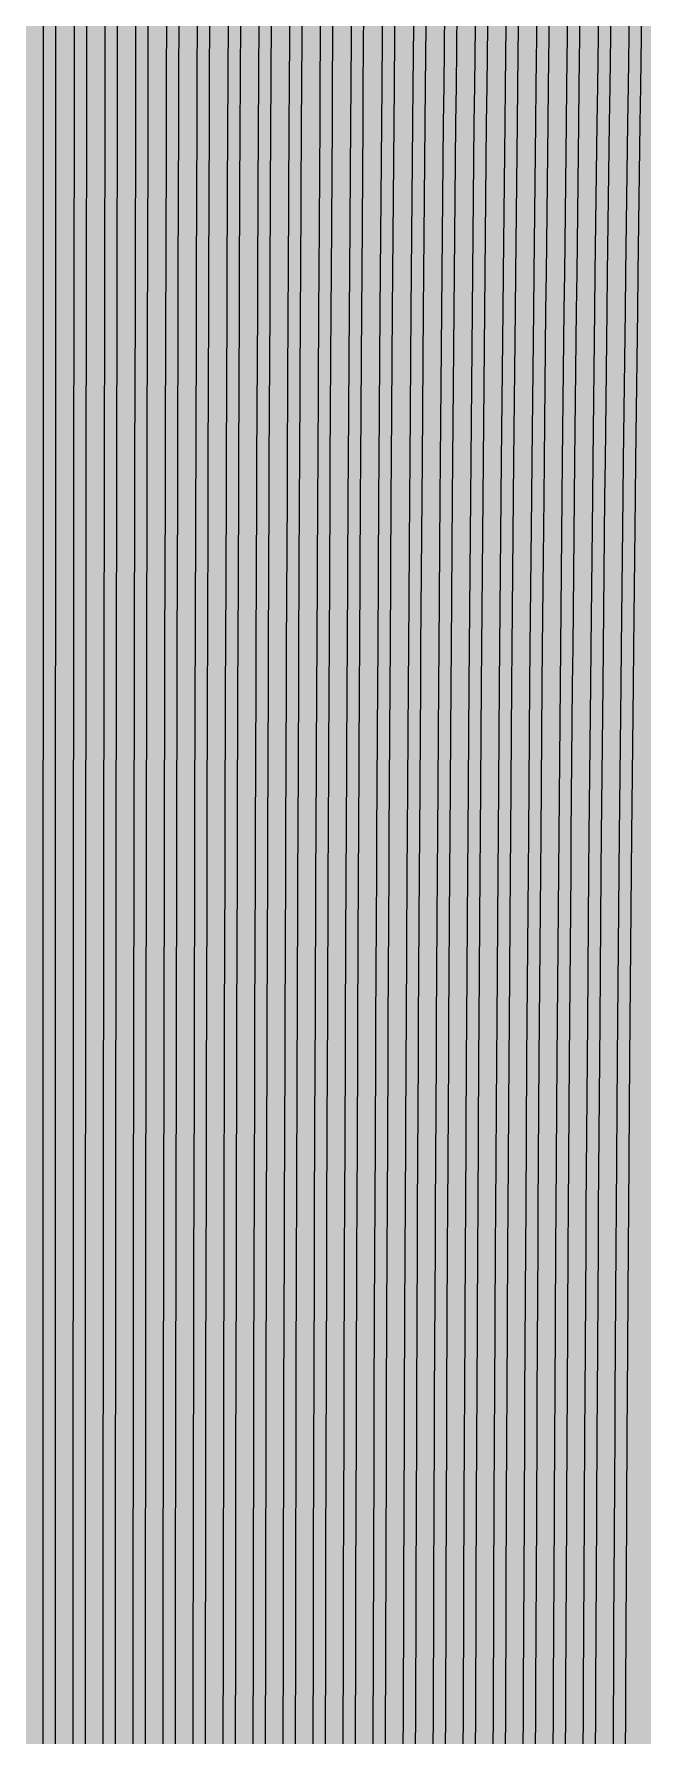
# Model space of a CAD drawing. Header units: metres. Extents: x -7240 to 10960, y -29667 to 1823.
# Drawn here: x 1860.4 to 1962, y -17573.5 to -17289.4 of the extents above; entities that cross this region are included whole.
import ezdxf

# ---------------------------------------------------------------- set-up
doc = ezdxf.new("R2010")
doc.units = ezdxf.units.M
doc.layers.add('Metal1', color=4, linetype='CONTINUOUS')
doc.layers.add('Polyimide', color=7, linetype='CONTINUOUS')

msp = doc.modelspace()

# ---------------------------------------------------------------- hatches: boundary and pattern name
at = {"layer": 'Polyimide'}
msp.add_hatch(color=7, dxfattribs=at).paths.add_polyline_path([(4088.45, -11806.89), (4098.72, -11851.21), (4115.58, -11893.47), (4138.63, -11932.7), (4167.35, -11967.99), (4201.08, -11998.53), (4239.03, -12023.62), (4280.35, -12042.68), (4349.18, -12073.73), (4413.2, -12113.76), (4471.26, -12162.04), (4522.3, -12217.69), (4565.39, -12279.7), (4599.74, -12346.94), (4624.73, -12418.19), (4639.91, -12492.16), (4645, -12567.5), (4639.91, -12642.84), (4624.73, -12716.8), (4599.74, -12788.06), (4565.39, -12855.3), (4522.3, -12917.31), (4471.26, -12972.96), (4413.2, -13021.24), (4349.18, -13061.27), (4280.35, -13092.32), (4239.03, -13111.38), (4201.08, -13136.47), (4167.35, -13167.01), (4138.63, -13202.3), (4115.58, -13241.52), (4098.72, -13283.78), (4088.45, -13328.11), (4085, -13373.48), (4085, -13567.5), (4099.45, -13861.55), (4142.64, -14152.77), (4214.18, -14438.35), (4313.36, -14715.55), (4439.24, -14981.69), (4590.59, -15234.21), (4765.97, -15470.68), (4963.68, -15688.82), (5181.82, -15886.53), (5418.29, -16061.91), (5670.81, -16213.26), (5936.95, -16339.14), (6214.15, -16438.32), (6499.73, -16509.85), (6790.95, -16553.05), (7085, -16567.5), (9960.38, -16567.5), (10038.79, -16571.35), (10116.45, -16582.87), (10192.6, -16601.95), (10266.52, -16628.4), (10337.49, -16661.96), (10404.83, -16702.32), (10467.89, -16749.09), (10526.06, -16801.81), (10578.78, -16859.98), (10625.55, -16923.04), (10665.91, -16990.38), (10699.48, -17061.35), (10725.93, -17135.27), (10745, -17211.43), (10756.52, -17289.08), (10760.38, -17367.5), (10760.38, -21957.3), (10721.61, -22012.91), (10685.97, -22070.59), (10653.58, -22130.14), (10624.53, -22191.39), (10598.92, -22254.16), (10576.82, -22318.25), (10558.3, -22383.46), (10543.41, -22449.6), (10532.21, -22516.46), (10524.72, -22583.84), (10520.97, -22651.53), (10520.97, -22719.32), (10524.72, -22787.01), (10532.21, -22854.38), (10543.41, -22921.24), (10558.3, -22987.38), (10576.82, -23052.6), (10598.92, -23116.68), (10624.53, -23179.45), (10653.58, -23240.71), (10685.97, -23300.26), (10721.61, -23357.93), (10760.38, -23413.54), (10760.38, -28667.5), (10756.52, -28745.91), (10745, -28823.57), (10725.93, -28899.73), (10699.48, -28973.65), (10665.91, -29044.62), (10625.55, -29111.96), (10578.78, -29175.01), (10526.06, -29233.19), (10467.89, -29285.91), (10404.83, -29332.68), (10337.49, -29373.04), (10266.52, -29406.6), (10192.6, -29433.05), (10116.45, -29452.13), (10038.79, -29463.65), (9960.38, -29467.5), (-6239.63, -29467.5), (-6318.04, -29463.65), (-6395.7, -29452.13), (-6471.85, -29433.05), (-6545.77, -29406.6), (-6616.74, -29373.04), (-6684.08, -29332.68), (-6747.14, -29285.91), (-6805.31, -29233.19), (-6858.03, -29175.01), (-6904.8, -29111.96), (-6945.16, -29044.62), (-6978.73, -28973.65), (-7005.18, -28899.73), (-7024.25, -28823.57), (-7035.77, -28745.91), (-7039.63, -28667.5), (-7039.63, -23426.32), (-6999.36, -23370.07), (-6962.33, -23311.63), (-6928.66, -23251.2), (-6898.45, -23188.96), (-6871.81, -23125.12), (-6848.81, -23059.88), (-6829.53, -22993.44), (-6814.04, -22926.02), (-6802.37, -22857.83), (-6794.57, -22789.09), (-6790.67, -22720.02), (-6790.67, -22650.84), (-6794.57, -22581.77), (-6802.37, -22513.03), (-6814.04, -22444.84), (-6829.53, -22377.42), (-6848.81, -22310.98), (-6871.81, -22245.74), (-6898.45, -22181.89), (-6928.66, -22119.66), (-6962.33, -22059.22), (-6999.36, -22000.79), (-7039.63, -21944.54), (-7039.63, -17367.5), (-7035.77, -17289.08), (-7024.25, -17211.43), (-7005.18, -17135.27), (-6978.73, -17061.35), (-6945.16, -16990.38), (-6904.8, -16923.04), (-6858.03, -16859.98), (-6805.31, -16801.81), (-6747.14, -16749.09), (-6684.08, -16702.32), (-6616.74, -16661.96), (-6545.77, -16628.4), (-6471.85, -16601.95), (-6395.7, -16582.87), (-6318.04, -16571.35), (-6239.63, -16567.5), (-3334, -16567.5), (-3039.95, -16553.05), (-2748.73, -16509.85), (-2463.15, -16438.32), (-2185.95, -16339.14), (-1919.81, -16213.26), (-1667.29, -16061.91), (-1430.82, -15886.53), (-1212.68, -15688.82), (-1014.97, -15470.68), (-839.59, -15234.21), (-688.24, -14981.69), (-562.36, -14715.55), (-463.18, -14438.35), (-391.64, -14152.77), (-348.45, -13861.55), (-334, -13567.5), (-334, -13373.48), (-337.45, -13328.11), (-347.72, -13283.78), (-364.58, -13241.52), (-387.63, -13202.3), (-416.35, -13167.01), (-450.08, -13136.47), (-488.03, -13111.38), (-529.35, -13092.32), (-529.35, -13092.32), (-598.18, -13061.27), (-662.2, -13021.24), (-720.26, -12972.96), (-771.3, -12917.31), (-814.39, -12855.3), (-848.74, -12788.06), (-873.73, -12716.8), (-888.91, -12642.84), (-894, -12567.5), (-888.91, -12492.16), (-873.73, -12418.19), (-848.74, -12346.94), (-814.39, -12279.7), (-771.3, -12217.69), (-720.26, -12162.04), (-662.2, -12113.76), (-598.18, -12073.73), (-529.35, -12042.68), (-488.03, -12023.62), (-450.08, -11998.53), (-416.35, -11967.99), (-387.63, -11932.7), (-364.58, -11893.47), (-347.72, -11851.21), (-337.45, -11806.89), (-334, -11761.52), (-334, -11074.31), (-337.45, -11028.94), (-347.72, -10984.62), (-364.58, -10942.36), (-387.63, -10903.13), (-416.35, -10867.84), (-450.08, -10837.3), (-488.03, -10812.21), (-529.35, -10793.16), (-529.35, -10793.16), (-598.18, -10762.1), (-662.2, -10722.07), (-720.26, -10673.8), (-771.3, -10618.15), (-814.39, -10556.13), (-848.74, -10488.89), (-873.73, -10417.64), (-888.91, -10343.67), (-894, -10268.33), (-888.91, -10192.99), (-873.73, -10119.03), (-848.74, -10047.77), (-814.39, -9980.53), (-771.3, -9918.52), (-720.26, -9862.87), (-662.2, -9814.59), (-598.18, -9774.56), (-529.35, -9743.51), (-488.03, -9724.45), (-450.08, -9699.36), (-416.35, -9668.82), (-387.63, -9633.53), (-364.58, -9594.31), (-347.72, -9552.05), (-337.45, -9507.72), (-334, -9462.35), (-334, -8775.14), (-337.45, -8729.78), (-347.72, -8685.45), (-364.58, -8643.19), (-387.63, -8603.96), (-416.35, -8568.68), (-450.08, -8538.14), (-488.03, -8513.05), (-529.35, -8493.99), (-529.35, -8493.99), (-598.18, -8462.94), (-662.2, -8422.91), (-720.26, -8374.63), (-771.3, -8318.98), (-814.39, -8256.97), (-848.74, -8189.73), (-873.73, -8118.47), (-888.91, -8044.5), (-894, -7969.17), (-888.91, -7893.83), (-873.73, -7819.86), (-848.74, -7748.61), (-814.39, -7681.36), (-771.3, -7619.35), (-720.26, -7563.7), (-662.2, -7515.42), (-598.18, -7475.4), (-529.35, -7444.34), (-529.35, -7444.34), (-488.03, -7425.28), (-450.08, -7400.2), (-416.35, -7369.66), (-387.63, -7334.37), (-364.58, -7295.14), (-347.72, -7252.88), (-337.45, -7208.56), (-334, -7163.19), (-334, -6475.98), (-337.45, -6430.61), (-347.72, -6386.29), (-364.58, -6344.02), (-387.63, -6304.8), (-416.35, -6269.51), (-450.08, -6238.97), (-488.03, -6213.88), (-529.35, -6194.82), (-529.35, -6194.82), (-598.18, -6163.77), (-662.2, -6123.74), (-720.26, -6075.46), (-771.3, -6019.81), (-814.39, -5957.8), (-848.74, -5890.56), (-873.73, -5819.31), (-888.91, -5745.34), (-894, -5670), (-888.91, -5594.66), (-873.73, -5520.69), (-848.74, -5449.44), (-814.39, -5382.2), (-771.3, -5320.19), (-720.26, -5264.54), (-662.2, -5216.26), (-598.18, -5176.23), (-529.35, -5145.18), (-529.35, -5145.18), (-488.03, -5126.12), (-450.08, -5101.03), (-416.35, -5070.49), (-387.63, -5035.2), (-364.58, -4995.98), (-347.72, -4953.71), (-337.45, -4909.39), (-334, -4864.02), (-334, 380), (-334, 1522.5), (-289, 1522.5), (-288.78, 1515.63), (-288.1, 1508.79), (-286.98, 1502.02), (-285.42, 1495.32), (-283.43, 1488.75), (-281.01, 1482.32), (-278.17, 1476.06), (-274.93, 1470), (-271.3, 1464.17), (-267.3, 1458.58), (-262.94, 1453.27), (-258.25, 1448.25), (-253.23, 1443.56), (-247.92, 1439.2), (-242.33, 1435.2), (-236.5, 1431.57), (-230.44, 1428.33), (-224.18, 1425.49), (-217.75, 1423.07), (-211.18, 1421.08), (-204.48, 1419.52), (-197.71, 1418.4), (-190.87, 1417.72), (-184, 1417.5), (-177.13, 1417.72), (-170.29, 1418.4), (-163.52, 1419.52), (-156.82, 1421.08), (-150.25, 1423.07), (-143.82, 1425.49), (-137.56, 1428.33), (-131.5, 1431.57), (-125.67, 1435.2), (-120.08, 1439.2), (-114.77, 1443.56), (-109.75, 1448.25), (-105.06, 1453.27), (-100.7, 1458.58), (-96.7, 1464.17), (-93.07, 1470), (-89.83, 1476.06), (-86.99, 1482.32), (-84.57, 1488.75), (-82.58, 1495.32), (-81.02, 1502.02), (-79.9, 1508.79), (-79.22, 1515.63), (-79, 1522.5), (1786, 1522.5), (3835, 1522.5), (3835.21, 1529.04), (3835.86, 1535.55), (3836.92, 1542.01), (3838.41, 1548.38), (3840.31, 1554.64), (3842.61, 1560.77), (3845.31, 1566.73), (3848.4, 1572.5), (3851.85, 1578.06), (3855.66, 1583.38), (3859.82, 1588.43), (3864.29, 1593.21), (3869.07, 1597.68), (3874.12, 1601.84), (3879.44, 1605.65), (3885, 1609.1), (3890.77, 1612.19), (3896.73, 1614.89), (3902.86, 1617.19), (3909.12, 1619.09), (3915.49, 1620.58), (3921.95, 1621.64), (3928.46, 1622.29), (3935, 1622.5), (3941.54, 1622.29), (3948.05, 1621.64), (3954.51, 1620.58), (3960.88, 1619.09), (3967.14, 1617.19), (3973.27, 1614.89), (3979.23, 1612.19), (3985, 1609.1), (3990.56, 1605.65), (3995.88, 1601.84), (4000.93, 1597.68), (4005.71, 1593.21), (4010.18, 1588.43), (4014.34, 1583.38), (4018.15, 1578.06), (4021.6, 1572.5), (4024.69, 1566.73), (4027.39, 1560.77), (4029.69, 1554.64), (4031.59, 1548.38), (4033.08, 1542.01), (4034.14, 1535.55), (4034.79, 1529.04), (4035, 1522.5), (4085, 1522.5), (4085, 380), (4085, 330), (4085, -4864.02), (4088.45, -4909.39), (4098.72, -4953.71), (4115.58, -4995.98), (4138.63, -5035.2), (4167.35, -5070.49), (4201.08, -5101.03), (4239.03, -5126.12), (4280.35, -5145.18), (4280.35, -5145.18), (4349.18, -5176.23), (4413.2, -5216.26), (4471.26, -5264.54), (4522.3, -5320.19), (4565.39, -5382.2), (4599.74, -5449.44), (4624.73, -5520.69), (4639.91, -5594.66), (4645, -5670), (4639.91, -5745.34), (4624.73, -5819.31), (4599.74, -5890.56), (4565.39, -5957.8), (4522.3, -6019.81), (4471.26, -6075.46), (4413.2, -6123.74), (4349.18, -6163.77), (4280.35, -6194.82), (4239.03, -6213.88), (4201.08, -6238.97), (4167.35, -6269.51), (4138.63, -6304.8), (4115.58, -6344.02), (4098.72, -6386.29), (4088.45, -6430.61), (4085, -6475.98), (4085, -11761.52), (4088.45, -11806.89)])

# ---------------------------------------------------------------- linework, layer by layer
at = {"layer": 'Metal1'}
for points in [[(1861.88, -17579.22), (1861.89, -17554.23), (1861.89, -17547.98), (1861.89, -17522.99), (1861.9, -17516.74), (1861.9, -17491.74), (1861.9, -17485.5), (1861.91, -17460.5), (1861.91, -17454.26), (1861.92, -17429.26), (1861.92, -17423.01), (1861.93, -17398.02), (1861.94, -17391.77), (1861.95, -17366.78), (1861.95, -17360.53), (1861.96, -17335.54), (1861.97, -17329.29), (1861.98, -17304.3), (1861.98, -17298.05), (1862, -17273.06)], [(1864, -17273.06), (1863.98, -17298.05), (1863.98, -17304.3), (1863.97, -17329.29), (1863.96, -17335.54), (1863.95, -17360.53), (1863.95, -17366.78), (1863.94, -17391.77), (1863.93, -17398.02), (1863.92, -17423.02), (1863.92, -17429.26), (1863.91, -17454.26), (1863.91, -17460.5), (1863.9, -17485.5), (1863.9, -17491.75), (1863.9, -17516.74), (1863.89, -17522.99), (1863.89, -17547.98), (1863.89, -17554.23), (1863.88, -17579.22)], [(1866.89, -17579.22), (1866.9, -17554.23), (1866.91, -17547.98), (1866.92, -17522.99), (1866.92, -17516.74), (1866.94, -17491.74), (1866.94, -17485.5), (1866.96, -17460.5), (1866.96, -17454.26), (1866.98, -17429.26), (1866.99, -17423.01), (1867.01, -17398.02), (1867.01, -17391.77), (1867.04, -17366.78), (1867.04, -17360.53), (1867.07, -17335.54), (1867.08, -17329.29), (1867.11, -17304.3), (1867.11, -17298.05), (1867.15, -17273.06)], [(1869.15, -17273.06), (1869.11, -17298.05), (1869.11, -17304.3), (1869.08, -17329.29), (1869.07, -17335.54), (1869.04, -17360.53), (1869.04, -17366.78), (1869.01, -17391.77), (1869.01, -17398.02), (1868.99, -17423.02), (1868.98, -17429.26), (1868.96, -17454.26), (1868.96, -17460.5), (1868.94, -17485.5), (1868.94, -17491.75), (1868.92, -17516.74), (1868.92, -17522.99), (1868.91, -17547.98), (1868.9, -17554.23), (1868.89, -17579.22)], [(1871.91, -17579.22), (1871.92, -17554.23), (1871.92, -17547.98), (1871.94, -17522.98), (1871.95, -17516.74), (1871.97, -17491.74), (1871.98, -17485.5), (1872, -17460.5), (1872.01, -17454.25), (1872.04, -17429.26), (1872.05, -17423.01), (1872.08, -17398.02), (1872.09, -17391.77), (1872.13, -17366.78), (1872.14, -17360.53), (1872.18, -17335.54), (1872.19, -17329.29), (1872.23, -17304.3), (1872.25, -17298.05), (1872.29, -17273.06)], [(1874.29, -17273.06), (1874.25, -17298.05), (1874.23, -17304.3), (1874.19, -17329.29), (1874.18, -17335.54), (1874.14, -17360.53), (1874.13, -17366.78), (1874.09, -17391.78), (1874.08, -17398.02), (1874.05, -17423.02), (1874.04, -17429.26), (1874.01, -17454.26), (1874, -17460.51), (1873.98, -17485.5), (1873.97, -17491.75), (1873.95, -17516.74), (1873.94, -17522.99), (1873.92, -17547.98), (1873.92, -17554.23), (1873.91, -17579.22)], [(1876.92, -17579.22), (1876.94, -17554.23), (1876.94, -17547.98), (1876.97, -17522.98), (1876.97, -17516.74), (1877, -17491.74), (1877.01, -17485.5), (1877.05, -17460.5), (1877.06, -17454.25), (1877.1, -17429.26), (1877.11, -17423.01), (1877.15, -17398.02), (1877.17, -17391.77), (1877.22, -17366.78), (1877.23, -17360.53), (1877.29, -17335.54), (1877.3, -17329.29), (1877.36, -17304.3), (1877.38, -17298.05), (1877.44, -17273.06)], [(1879.44, -17273.06), (1879.38, -17298.05), (1879.36, -17304.3), (1879.3, -17329.29), (1879.29, -17335.54), (1879.23, -17360.54), (1879.22, -17366.78), (1879.17, -17391.78), (1879.15, -17398.02), (1879.11, -17423.02), (1879.1, -17429.26), (1879.06, -17454.26), (1879.05, -17460.51), (1879.01, -17485.5), (1879, -17491.75), (1878.97, -17516.74), (1878.97, -17522.99), (1878.94, -17547.98), (1878.94, -17554.23), (1878.92, -17579.22)], [(1881.93, -17579.22), (1881.95, -17554.23), (1881.96, -17547.98), (1881.99, -17522.98), (1882, -17516.74), (1882.04, -17491.74), (1882.05, -17485.49), (1882.09, -17460.5), (1882.11, -17454.25), (1882.16, -17429.26), (1882.17, -17423.01), (1882.23, -17398.02), (1882.24, -17391.77), (1882.31, -17366.78), (1882.32, -17360.53), (1882.39, -17335.54), (1882.41, -17329.29), (1882.49, -17304.3), (1882.51, -17298.05), (1882.59, -17273.06)], [(1884.59, -17273.06), (1884.51, -17298.05), (1884.49, -17304.3), (1884.41, -17329.3), (1884.39, -17335.54), (1884.32, -17360.54), (1884.31, -17366.78), (1884.24, -17391.78), (1884.23, -17398.02), (1884.17, -17423.02), (1884.16, -17429.27), (1884.11, -17454.26), (1884.09, -17460.51), (1884.05, -17485.5), (1884.04, -17491.75), (1884, -17516.74), (1883.99, -17522.99), (1883.96, -17547.98), (1883.95, -17554.23), (1883.93, -17579.22)], [(1886.94, -17579.22), (1886.97, -17554.23), (1886.98, -17547.98), (1887.02, -17522.98), (1887.03, -17516.74), (1887.07, -17491.74), (1887.09, -17485.49), (1887.14, -17460.5), (1887.15, -17454.25), (1887.22, -17429.26), (1887.23, -17423.01), (1887.3, -17398.02), (1887.32, -17391.77), (1887.4, -17366.78), (1887.42, -17360.53), (1887.5, -17335.54), (1887.52, -17329.29), (1887.62, -17304.3), (1887.64, -17298.05), (1887.74, -17273.05)], [(1889.74, -17273.06), (1889.64, -17298.06), (1889.62, -17304.3), (1889.52, -17329.3), (1889.5, -17335.54), (1889.42, -17360.54), (1889.4, -17366.78), (1889.32, -17391.78), (1889.3, -17398.02), (1889.23, -17423.02), (1889.22, -17429.27), (1889.15, -17454.26), (1889.14, -17460.51), (1889.09, -17485.5), (1889.07, -17491.75), (1889.03, -17516.74), (1889.02, -17522.99), (1888.98, -17547.98), (1888.97, -17554.23), (1888.94, -17579.22)], [(1891.95, -17579.22), (1891.99, -17554.23), (1892, -17547.98), (1892.04, -17522.98), (1892.05, -17516.74), (1892.11, -17491.74), (1892.12, -17485.49), (1892.18, -17460.5), (1892.2, -17454.25), (1892.27, -17429.26), (1892.29, -17423.01), (1892.37, -17398.02), (1892.4, -17391.77), (1892.49, -17366.78), (1892.51, -17360.53), (1892.61, -17335.54), (1892.64, -17329.29), (1892.75, -17304.29), (1892.77, -17298.05), (1892.89, -17273.05)], [(1894.89, -17273.06), (1894.77, -17298.06), (1894.75, -17304.3), (1894.64, -17329.3), (1894.61, -17335.54), (1894.51, -17360.54), (1894.49, -17366.78), (1894.4, -17391.78), (1894.37, -17398.03), (1894.29, -17423.02), (1894.27, -17429.27), (1894.2, -17454.26), (1894.18, -17460.51), (1894.12, -17485.5), (1894.11, -17491.75), (1894.05, -17516.74), (1894.04, -17522.99), (1894, -17547.98), (1893.99, -17554.23), (1893.95, -17579.22)], [(1896.96, -17579.22), (1897, -17554.22), (1897.01, -17547.98), (1897.06, -17522.98), (1897.08, -17516.74), (1897.14, -17491.74), (1897.16, -17485.49), (1897.23, -17460.5), (1897.25, -17454.25), (1897.33, -17429.26), (1897.35, -17423.01), (1897.45, -17398.02), (1897.47, -17391.77), (1897.58, -17366.78), (1897.6, -17360.53), (1897.72, -17335.54), (1897.75, -17329.29), (1897.87, -17304.29), (1897.91, -17298.05), (1898.04, -17273.05)], [(1900.04, -17273.06), (1899.91, -17298.06), (1899.87, -17304.3), (1899.75, -17329.3), (1899.72, -17335.54), (1899.6, -17360.54), (1899.58, -17366.79), (1899.47, -17391.78), (1899.45, -17398.03), (1899.35, -17423.02), (1899.33, -17429.27), (1899.25, -17454.26), (1899.23, -17460.51), (1899.16, -17485.5), (1899.14, -17491.75), (1899.08, -17516.74), (1899.06, -17522.99), (1899.01, -17547.98), (1899, -17554.23), (1898.96, -17579.22)], [(1901.97, -17579.22), (1902.02, -17554.22), (1902.03, -17547.98), (1902.09, -17522.98), (1902.1, -17516.73), (1902.17, -17491.74), (1902.19, -17485.49), (1902.28, -17460.5), (1902.3, -17454.25), (1902.39, -17429.26), (1902.42, -17423.01), (1902.52, -17398.02), (1902.55, -17391.77), (1902.67, -17366.78), (1902.7, -17360.53), (1902.83, -17335.54), (1902.86, -17329.29), (1903, -17304.29), (1903.04, -17298.05), (1903.19, -17273.05)], [(1905.19, -17273.06), (1905.04, -17298.06), (1905, -17304.31), (1904.86, -17329.3), (1904.83, -17335.55), (1904.7, -17360.54), (1904.67, -17366.79), (1904.55, -17391.78), (1904.52, -17398.03), (1904.42, -17423.02), (1904.39, -17429.27), (1904.3, -17454.26), (1904.28, -17460.51), (1904.19, -17485.5), (1904.17, -17491.75), (1904.1, -17516.74), (1904.09, -17522.99), (1904.03, -17547.98), (1904.02, -17554.23), (1903.97, -17579.22)], [(1906.98, -17579.22), (1907.03, -17554.22), (1907.05, -17547.98), (1907.11, -17522.98), (1907.13, -17516.73), (1907.21, -17491.74), (1907.23, -17485.49), (1907.32, -17460.5), (1907.35, -17454.25), (1907.45, -17429.26), (1907.48, -17423.01), (1907.59, -17398.02), (1907.63, -17391.77), (1907.76, -17366.78), (1907.79, -17360.53), (1907.93, -17335.53), (1907.97, -17329.29), (1908.13, -17304.29), (1908.17, -17298.04), (1908.34, -17273.05)], [(1910.34, -17273.07), (1910.17, -17298.06), (1910.13, -17304.31), (1909.97, -17329.3), (1909.93, -17335.55), (1909.79, -17360.54), (1909.76, -17366.79), (1909.63, -17391.78), (1909.59, -17398.03), (1909.48, -17423.02), (1909.45, -17429.27), (1909.35, -17454.26), (1909.32, -17460.51), (1909.23, -17485.5), (1909.21, -17491.75), (1909.13, -17516.74), (1909.11, -17522.99), (1909.05, -17547.98), (1909.03, -17554.23), (1908.98, -17579.22)], [(1911.99, -17579.22), (1912.05, -17554.22), (1912.07, -17547.98), (1912.14, -17522.98), (1912.16, -17516.73), (1912.24, -17491.74), (1912.27, -17485.49), (1912.37, -17460.5), (1912.39, -17454.25), (1912.51, -17429.26), (1912.54, -17423.01), (1912.67, -17398.02), (1912.7, -17391.77), (1912.85, -17366.78), (1912.88, -17360.53), (1913.04, -17335.53), (1913.08, -17329.29), (1913.26, -17304.29), (1913.3, -17298.04), (1913.49, -17273.05)], [(1915.49, -17273.07), (1915.3, -17298.06), (1915.26, -17304.31), (1915.08, -17329.3), (1915.04, -17335.55), (1914.88, -17360.54), (1914.85, -17366.79), (1914.7, -17391.78), (1914.67, -17398.03), (1914.54, -17423.02), (1914.51, -17429.27), (1914.39, -17454.26), (1914.37, -17460.51), (1914.27, -17485.5), (1914.24, -17491.75), (1914.16, -17516.74), (1914.14, -17522.99), (1914.07, -17547.98), (1914.05, -17554.23), (1913.99, -17579.22)], [(1917.01, -17579.22), (1917.07, -17554.22), (1917.09, -17547.98), (1917.17, -17522.98), (1917.19, -17516.73), (1917.29, -17491.74), (1917.32, -17485.49), (1917.43, -17460.5), (1917.46, -17454.25), (1917.59, -17429.26), (1917.62, -17423.01), (1917.77, -17398.02), (1917.81, -17391.77), (1917.97, -17366.77), (1918.01, -17360.53), (1918.19, -17335.53), (1918.24, -17329.28), (1918.43, -17304.29), (1918.48, -17298.04), (1918.69, -17273.05)], [(1920.69, -17273.07), (1920.48, -17298.06), (1920.43, -17304.31), (1920.24, -17329.3), (1920.19, -17335.55), (1920.01, -17360.54), (1919.97, -17366.79), (1919.81, -17391.78), (1919.77, -17398.03), (1919.62, -17423.02), (1919.59, -17429.27), (1919.46, -17454.26), (1919.43, -17460.51), (1919.32, -17485.5), (1919.29, -17491.75), (1919.19, -17516.74), (1919.17, -17522.99), (1919.09, -17547.98), (1919.07, -17554.23), (1919.01, -17579.22)], [(1922.03, -17579.22), (1922.1, -17554.22), (1922.12, -17547.98), (1922.21, -17522.98), (1922.24, -17516.73), (1922.34, -17491.74), (1922.37, -17485.49), (1922.5, -17460.5), (1922.54, -17454.25), (1922.68, -17429.26), (1922.72, -17423.01), (1922.89, -17398.02), (1922.93, -17391.77), (1923.11, -17366.77), (1923.16, -17360.53), (1923.36, -17335.53), (1923.42, -17329.28), (1923.64, -17304.29), (1923.7, -17298.04), (1923.94, -17273.05)], [(1925.94, -17273.07), (1925.7, -17298.06), (1925.64, -17304.31), (1925.42, -17329.3), (1925.36, -17335.55), (1925.16, -17360.54), (1925.11, -17366.79), (1924.93, -17391.78), (1924.89, -17398.03), (1924.72, -17423.02), (1924.68, -17429.27), (1924.54, -17454.26), (1924.5, -17460.51), (1924.37, -17485.5), (1924.34, -17491.75), (1924.24, -17516.74), (1924.21, -17522.99), (1924.12, -17547.98), (1924.1, -17554.23), (1924.03, -17579.22)], [(1927.04, -17579.22), (1927.11, -17554.22), (1927.14, -17547.97), (1927.23, -17522.98), (1927.26, -17516.73), (1927.38, -17491.74), (1927.41, -17485.49), (1927.55, -17460.5), (1927.58, -17454.25), (1927.74, -17429.26), (1927.78, -17423.01), (1927.96, -17398.01), (1928.01, -17391.77), (1928.2, -17366.77), (1928.26, -17360.52), (1928.47, -17335.53), (1928.53, -17329.28), (1928.77, -17304.29), (1928.83, -17298.04), (1929.09, -17273.05)], [(1931.09, -17273.07), (1930.83, -17298.06), (1930.77, -17304.31), (1930.53, -17329.3), (1930.47, -17335.55), (1930.26, -17360.54), (1930.2, -17366.79), (1930.01, -17391.78), (1929.96, -17398.03), (1929.78, -17423.02), (1929.74, -17429.27), (1929.58, -17454.26), (1929.55, -17460.51), (1929.41, -17485.5), (1929.38, -17491.75), (1929.26, -17516.74), (1929.23, -17522.99), (1929.14, -17547.98), (1929.11, -17554.23), (1929.04, -17579.22)], [(1932.05, -17579.22), (1932.13, -17554.22), (1932.15, -17547.97), (1932.26, -17522.98), (1932.29, -17516.73), (1932.41, -17491.74), (1932.45, -17485.49), (1932.59, -17460.5), (1932.63, -17454.25), (1932.8, -17429.26), (1932.84, -17423.01), (1933.03, -17398.01), (1933.08, -17391.77), (1933.29, -17366.77), (1933.35, -17360.52), (1933.58, -17335.53), (1933.64, -17329.28), (1933.89, -17304.29), (1933.96, -17298.04), (1934.24, -17273.05)], [(1936.24, -17273.07), (1935.96, -17298.06), (1935.89, -17304.31), (1935.64, -17329.3), (1935.58, -17335.55), (1935.35, -17360.54), (1935.29, -17366.79), (1935.08, -17391.78), (1935.03, -17398.03), (1934.84, -17423.02), (1934.8, -17429.27), (1934.63, -17454.26), (1934.59, -17460.51), (1934.45, -17485.5), (1934.41, -17491.75), (1934.29, -17516.74), (1934.26, -17522.99), (1934.15, -17547.98), (1934.13, -17554.23), (1934.05, -17579.22)], [(1937.06, -17579.22), (1937.15, -17554.22), (1937.17, -17547.97), (1937.28, -17522.98), (1937.31, -17516.73), (1937.45, -17491.74), (1937.48, -17485.49), (1937.64, -17460.5), (1937.68, -17454.25), (1937.86, -17429.26), (1937.91, -17423.01), (1938.11, -17398.01), (1938.16, -17391.77), (1938.38, -17366.77), (1938.44, -17360.52), (1938.69, -17335.53), (1938.75, -17329.28), (1939.02, -17304.29), (1939.09, -17298.04), (1939.38, -17273.05)], [(1941.38, -17273.07), (1941.09, -17298.06), (1941.02, -17304.31), (1940.75, -17329.3), (1940.69, -17335.55), (1940.44, -17360.54), (1940.38, -17366.79), (1940.16, -17391.78), (1940.11, -17398.03), (1939.91, -17423.02), (1939.86, -17429.27), (1939.68, -17454.26), (1939.64, -17460.51), (1939.48, -17485.5), (1939.45, -17491.75), (1939.31, -17516.74), (1939.28, -17522.99), (1939.17, -17547.98), (1939.15, -17554.23), (1939.06, -17579.22)], [(1942.07, -17579.22), (1942.16, -17554.22), (1942.19, -17547.97), (1942.31, -17522.98), (1942.34, -17516.73), (1942.48, -17491.74), (1942.52, -17485.49), (1942.68, -17460.5), (1942.73, -17454.25), (1942.92, -17429.26), (1942.97, -17423.01), (1943.18, -17398.01), (1943.24, -17391.76), (1943.47, -17366.77), (1943.54, -17360.52), (1943.8, -17335.53), (1943.86, -17329.28), (1944.15, -17304.29), (1944.22, -17298.04), (1944.53, -17273.05)], [(1946.53, -17273.07), (1946.22, -17298.06), (1946.15, -17304.31), (1945.86, -17329.3), (1945.8, -17335.55), (1945.54, -17360.54), (1945.47, -17366.79), (1945.24, -17391.78), (1945.18, -17398.03), (1944.97, -17423.02), (1944.92, -17429.27), (1944.73, -17454.26), (1944.68, -17460.51), (1944.52, -17485.5), (1944.48, -17491.75), (1944.34, -17516.74), (1944.31, -17522.99), (1944.19, -17547.98), (1944.16, -17554.23), (1944.07, -17579.22)], [(1947.08, -17579.22), (1947.18, -17554.22), (1947.21, -17547.97), (1947.33, -17522.98), (1947.37, -17516.73), (1947.51, -17491.74), (1947.56, -17485.49), (1947.73, -17460.5), (1947.78, -17454.25), (1947.98, -17429.25), (1948.03, -17423.01), (1948.25, -17398.01), (1948.31, -17391.76), (1948.56, -17366.77), (1948.63, -17360.52), (1948.9, -17335.53), (1948.98, -17329.28), (1949.28, -17304.29), (1949.36, -17298.04), (1949.68, -17273.05)], [(1951.68, -17273.07), (1951.36, -17298.06), (1951.28, -17304.31), (1950.98, -17329.3), (1950.9, -17335.55), (1950.63, -17360.54), (1950.56, -17366.79), (1950.31, -17391.78), (1950.25, -17398.03), (1950.03, -17423.02), (1949.98, -17429.27), (1949.78, -17454.26), (1949.73, -17460.51), (1949.56, -17485.5), (1949.51, -17491.75), (1949.37, -17516.74), (1949.33, -17522.99), (1949.21, -17547.98), (1949.18, -17554.23), (1949.08, -17579.22)], [(1952.09, -17579.22), (1952.2, -17554.22), (1952.22, -17547.97), (1952.36, -17522.98), (1952.39, -17516.73), (1952.55, -17491.74), (1952.59, -17485.49), (1952.78, -17460.5), (1952.82, -17454.25), (1953.03, -17429.25), (1953.09, -17423.01), (1953.33, -17398.01), (1953.39, -17391.76), (1953.65, -17366.77), (1953.72, -17360.52), (1954.01, -17335.53), (1954.09, -17329.28), (1954.41, -17304.29), (1954.49, -17298.04), (1954.83, -17273.04)], [(1956.83, -17273.07), (1956.49, -17298.06), (1956.41, -17304.31), (1956.09, -17329.3), (1956.01, -17335.55), (1955.72, -17360.54), (1955.65, -17366.79), (1955.39, -17391.78), (1955.33, -17398.03), (1955.09, -17423.02), (1955.03, -17429.27), (1954.82, -17454.26), (1954.78, -17460.51), (1954.59, -17485.5), (1954.55, -17491.75), (1954.39, -17516.74), (1954.36, -17522.99), (1954.22, -17547.98), (1954.2, -17554.23), (1954.09, -17579.22)], [(1957.1, -17579.22), (1957.21, -17554.22), (1957.24, -17547.97), (1957.38, -17522.98), (1957.42, -17516.73), (1957.58, -17491.74), (1957.63, -17485.49), (1957.82, -17460.5), (1957.87, -17454.25), (1958.09, -17429.25), (1958.15, -17423.01), (1958.4, -17398.01), (1958.47, -17391.76), (1958.74, -17366.77), (1958.82, -17360.52), (1959.12, -17335.53), (1959.2, -17329.28), (1959.53, -17304.29), (1959.62, -17298.04), (1959.98, -17273.04)], [(1961.98, -17273.07), (1961.62, -17298.07), (1961.53, -17304.31), (1961.2, -17329.31), (1961.12, -17335.55), (1960.82, -17360.54), (1960.74, -17366.79), (1960.47, -17391.78), (1960.4, -17398.03), (1960.15, -17423.02), (1960.09, -17429.27), (1959.87, -17454.26), (1959.82, -17460.51), (1959.63, -17485.5), (1959.58, -17491.75), (1959.42, -17516.74), (1959.38, -17522.99), (1959.24, -17547.98), (1959.21, -17554.23), (1959.1, -17579.22)]]:
    msp.add_lwpolyline(points, dxfattribs=at)

doc.saveas('drawing.dxf')
